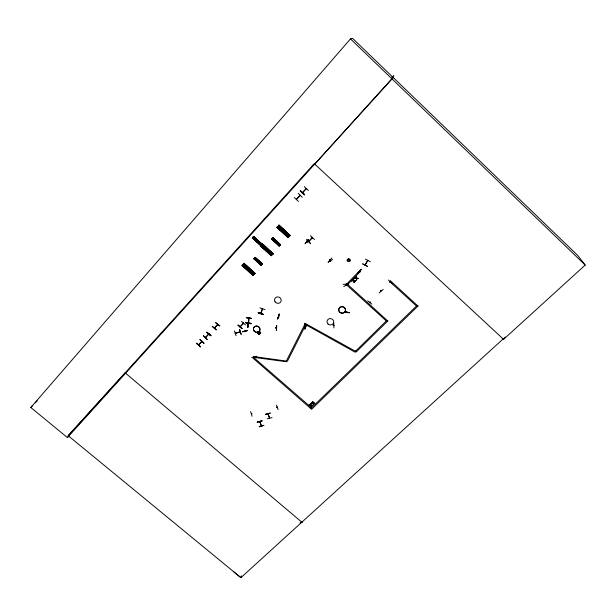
<?xml version="1.0" encoding="UTF-8"?>
<svg xmlns="http://www.w3.org/2000/svg" width="616" height="616" viewBox="0 0 616 616"><rect width="100%" height="100%" fill="white"/><g stroke="black" fill="none" stroke-linecap="round" stroke-linejoin="round"><path stroke-width="0.92" d="M263.817 425.463L259.059 426.773L263.84 425.317M392.369 283.807L388.434 280.034M246.3 317.633L251.559 318.387M390.452 282.051L389.874 282.313L390.275 281.781M390.413 281.912L390.059 282.251M416.485 306.029L389.866 281.743L390.621 280.865M367.767 260.383L365.08 265.111L367.791 260.245M355.494 351.105L356.233 351.944L387.841 320.928M387.102 321.652L346.154 284.492M386.332 320.951L355.471 351.259M247.909 322.368L247.855 327.419L248.125 322.391M247.855 327.419L248.202 322.314M248.633 324.724L248.479 325.109L248.102 324.663M379.133 292.985L383.198 289.366M344.121 312.489L349.572 312.689L344.136 312.381M381.073 290.767L380.734 290.498M380.965 290.96L380.696 290.506M276.753 325.425L276.384 330.461L276.546 325.402M418.018 305.998L311.596 409.278L253.045 358.189L253.854 356.402M253.777 357.349L286.394 361.731L286.532 360.622M371.864 304.119L367.675 300.77M251.005 323.754L245.792 322.707L251.012 323.716M246.285 317.694L251.551 318.464L246.338 317.571M248.772 318.11L248.41 322.853M370.308 302.133L370.062 302.233M369.846 302.287L370.324 302.071M259.729 421.621L259.736 422.16L259.529 421.667M261.569 425.756C260.838 426.272 261.392 425.363 261.577 425.856M345.923 284.269L345.722 285.008L345.73 284.269M260.714 313.521L260.884 312.982M262.231 309.07L262.431 308.655M262.439 309.332L262.608 308.716M393.732 75.229L393.478 77.362L314.722 164.095M370.308 261.731L365.404 259.12M304.92 324.239L355.17 352.221L355.709 351.228M391.892 78.786L392.215 76.538L577.731 255.44L585.2 265.065L503.518 339.393M245.792 322.707L251.074 323.423L245.83 322.615M267.875 413.829L268.276 414.191M361.423 269.469L357.588 273.327M269.569 418.041L269.554 417.61M347.663 284.461L360.26 271.618M359.59 271.186L359.975 271.71L359.698 271.248M358.196 278.409L356.548 278.517L358.196 278.409L356.495 278.085L356.048 276.492L356.087 278.132L354.785 277.778C353.176 278.694 359.097 278.54 354.493 278.07M346.123 284.623L359.475 270.901M359.521 271.425L359.836 271.841M356.91 279.787L356.61 280.095L356.564 278.432M358.189 278.494L356.495 278.085M356.087 278.132L355.748 276.8M235.243 333.264L240.163 331.731M352.314 280.357C350.196 283.468 353.692 277.516 354.154 282.59L354.108 280.927L355.455 281.204C357.003 280.488 351.058 280.449 355.725 280.996L354.108 280.927M240.086 331.924L239.709 332.24L239.824 331.824M354.154 282.59L354.477 282.197M353.576 279.071L354.031 280.665M346.746 311.742L346.716 312.158M346.723 312.358L346.939 311.735M262.555 308.901L260.93 313.644L261.069 313.128M251.336 413.906L251.829 413.536M348.417 283.837L343.751 286.594M276.661 407.438L277.254 407.461M346.877 283.745L387.834 321.075M346.169 285.085L345.668 284.954M345.699 284.939L345.976 285.139M345.93 284.661L345.923 284.43M333.749 322.846L333.934 327.951M333.741 325.186L333.718 325.641L333.248 325.294M333.857 325.24L333.279 325.595L333.741 325.394M343.066 284.346L348.556 284.161M333.364 325.194L333.379 325.448M314.553 403.465L313.259 403.318L314.822 403.21L313.221 402.887L312.774 401.447L312.466 401.84L312.774 401.447M313.652 404.342L313.344 404.735L313.282 403.195M311.565 407.792L253.707 357.511M312.289 405.659L310.995 405.513L312.558 405.405L310.957 405.082L310.51 403.649L310.233 403.919L310.564 405.159L309.055 405.159L310.626 405.474L311.08 406.93L311.388 406.537L311.08 406.93M311.342 402.841C315.677 403.318 310.071 403.488 311.604 402.579L312.82 402.964L311.311 402.956M314.791 403.326L313.221 402.887M310.895 408.447L417.248 305.29M312.528 405.52L310.957 405.082M310.926 405.205L310.51 403.649M310.564 405.159L310.233 403.919M310.626 405.474L309.055 405.159M309.317 404.897L310.587 405.043M201.802 341.403L201.432 341.795L201.94 341.526M205.436 337.46L208.816 333.81M208.639 333.988L208.477 334.503L208.847 334.103M217.771 324.586L217.248 324.771L217.733 324.232M240.232 326.904L240.433 326.303M243.566 323.338L243.235 323.739L243.166 323.338M296.419 199.23L300.161 195.18M302.818 192.231L302.394 192.685L306.26 188.465M306.029 189.089L306.167 188.604M332.648 259.513L327.974 262.2M241.441 575.837L240.91 577.662L233.626 571.748M330.469 261.438L330.215 260.953M331.839 257.942L328.39 262.093M308.77 241.572L312.481 237.668L312.104 238.2M330.291 260.922L330.569 261.361M330.684 261.292L330.422 260.714M330.669 261.253L330.507 260.799M330.184 259.883L329.668 259.636M329.752 259.536L329.899 260.137L330.13 259.767M305.713 325.91L305.182 325.687M305.605 325.633L305.197 326.087L305.236 325.633M253.784 356.564L287.41 361.222L305.983 324.363M305.667 325.679L305.621 326.033M304.874 324.386L305.421 323.385M305.128 325.687L305.613 325.856M259.937 307.877L265.026 309.64M304.951 323.315L304.935 328.474M286.478 360.784L305.043 323.908M278.07 409.548L276.422 405.089M277.215 407.107L276.715 407.6L277.146 407.068M267.228 418.788L272.064 417.61M267.975 413.559L269.431 418.226M258.181 312.982L263.363 314.453L258.196 312.943M261.33 425.818L259.837 421.49M265.565 414.345L270.447 413.028L265.596 414.206M259.775 421.406L261.484 426.026M258.312 312.635L263.371 314.445L258.273 312.728M277.616 318.919L279.387 314.183M252.121 416.247L250.589 411.596M251.952 413.729L251.444 414.044M305.367 326.703L305.113 326.334M304.882 329.09L306.691 324.363L304.858 329.075M362.685 263.91L367.613 266.459L362.709 263.864M314.491 239.485L310.402 235.705M276.353 327.658L276.161 328.043L276.245 327.596M310.672 243.528L306.622 239.686L310.502 243.705M312.481 237.753L312.204 238.007M275.791 327.981L275.883 327.558M312.258 237.537L308.662 241.318M308.809 241.534L309.14 241.295L308.631 241.464M307.138 242.18L306.945 241.711M307.13 242.034L307.307 241.826M306.76 241.703L307.261 242.034M306.76 241.942L306.876 241.557M308.508 239.578L305.051 243.851L308.262 239.47M254.123 356.625L253.961 356.418M254.377 356.556L254.139 356.371M259.128 334.48C264.741 330.692 253.276 330.676 259.128 334.48L257.434 332.994M260.768 313.313L262.354 308.816M247.486 330.592L242.419 331.662L247.517 330.469M245.083 331.239L245.099 331.562M248.579 324.663L248.125 324.817M245.014 331.731L245.122 331.554M244.999 331.115L245.268 331.708M248.217 324.624L248.202 324.878M248.625 322.83L249.095 317.925M241.133 334.319L239.624 329.506M245.561 324.917L241.549 321.452M240.294 331.932L235.35 333.456L235.859 332.994M238.123 325.048L242.065 328.651L238.03 325.186M240.178 326.919L243.651 323.169M243.243 323.7L243.405 323.084M240.355 326.303L240.001 326.834L243.513 323.046M236.113 335.743L234.38 330.931M333.218 325.417L333.787 325.371M308.423 190.498L304.25 186.602M304.581 194.648L300.416 190.76L304.589 194.641M284.068 229.953L282.213 231.924M302.264 197.282L298.152 193.332M302.641 192.677L306.406 188.596M276.499 240.971L275.29 242.242M282.944 228.913L281.089 230.885M275.752 240.279L274.543 241.549M208.37 334.319L208.955 333.934M208.793 334.195L205.629 337.499M217.633 324.393L214.306 327.966L214.661 327.489M214.738 327.82L214.46 328.128L217.848 324.463M275.082 239.662L273.874 240.941M281.912 228.028L280.088 229.96M274.336 238.977L273.127 240.248M273.835 238.515L272.626 239.786M280.811 226.942L278.956 228.921M296.565 199.368L300.215 195.488M272.726 238.215L280.111 245.014L280.519 244.583L279.14 246.023L272.095 238.862L279.533 245.607L279.117 246.046L271.741 239.254L273.142 237.776M280.057 226.241L278.209 228.22M267.182 248.325L265.396 250.219M243.536 323.4L243.074 323.508M271.856 239.124L273.104 237.791L280.372 244.729M258.512 260.491L257.334 261.738M300.369 190.829L304.504 194.748M216.401 329.706L212.397 326.234M266.097 247.255L264.272 249.187M257.773 259.813L256.587 261.053M288.334 237.291L277.231 227.027L288.588 237.029L277.516 226.719L276.869 227.412L287.988 237.66L290.121 235.42L279.017 225.133L277.031 227.227L288.126 237.499M257.111 259.213L255.925 260.452M265.096 246.338L263.278 248.279M210.772 335.782L206.86 332.193L210.849 335.666M217.871 324.355L217.51 324.878M294.286 197.544L298.429 201.424M214.522 328.089L214.853 327.596M256.364 258.528L255.186 259.775M214.638 327.473L214.299 327.889M203.896 343.135L199.938 339.639L203.935 343.066M208.339 334.38L208.701 333.849M215.7 322.707L219.889 326.003L215.739 322.661M255.863 258.073L254.685 259.321M263.971 245.314L262.154 247.247M205.752 337.16L205.721 337.445M205.636 337.637L205.967 337.137M249.11 267.96L247.332 269.854M200.554 346.716C188.311 336.09 208.47 354.308 196.65 343.181M254.785 257.765L255.193 257.334L262.516 264.041L262.1 264.48L254.77 257.781L255.124 257.396L262.524 264.033M263.194 244.668L261.407 246.562M201.648 341.788L202.048 341.349M201.909 341.226L198.691 345.068L199.084 344.529M261.392 265.219L254.223 258.35L261.546 265.057L261.145 265.481L253.8 258.805L255.14 257.365M248.002 266.951L246.223 268.846M198.645 344.652L198.868 344.413M203.519 335.782L207.261 339.539L203.496 335.82M247.008 266.05L245.23 267.945M245.892 265.034L244.113 266.936M245.122 264.41L243.374 266.258M244.036 263.348L254.955 273.404M257.026 239.562L255.84 240.833M255.07 240.171L256.279 238.869M254.4 239.562L255.632 238.23M254.862 237.568L253.669 238.839M253.145 238.415L254.377 237.083M198.983 344.775L198.537 344.906L201.763 341.441M252.275 237.853L259.667 244.637L260.083 244.19L252.699 237.391L252.29 237.838L259.698 244.606M238.053 325.163L242.065 328.651M503.572 339.339L314.26 163.663L68.268 435.774L240.91 577.662L503.141 338.946L503.572 339.339L505.266 337.021M392.207 76.584L352.552 38.338L350.489 38.893L30.8 407.499L67.406 437.56L68.615 436.059M261.13 265.496L262.447 264.087L255.001 257.534M253.985 258.605L261.315 265.296L254.154 258.42M253.615 274.805L242.565 264.911L242.042 265.488L253.007 275.452L253.63 274.798L242.55 264.942M244.105 263.301L243.482 263.971L254.454 273.943L255.07 273.288M279.225 245.915L272.149 238.823M271.279 255.686L260.075 245.776L262.185 243.536L273.188 253.715L271.263 255.717L271.741 255.216L260.714 245.091L260.237 245.591L271.34 255.648M273.111 253.784L262.077 243.636L261.546 244.221L272.588 254.346L273.219 253.677M288.604 237.006L288.134 237.476L277.146 227.119M289.466 236.113L290.113 235.435M260.645 243.597L253.253 236.806L260.676 243.566L261.069 243.151L253.677 236.351L252.398 237.722L259.783 244.506L261.069 243.143M260.884 243.351L253.63 236.39L260.907 243.32M260.714 245.091L271.718 255.255L260.606 245.191M289.512 236.067L278.37 225.826L279.017 225.133M252.391 237.722L260.021 244.252M216.17 329.991L212.181 326.495M304.35 194.91L300.192 191.014M242.18 265.334L244.005 263.394L254.97 273.389L253.161 275.275L242.319 265.196M242.065 265.465L253.022 275.437M242.311 265.203L253.268 275.175M242.411 265.096L253.369 275.067M243.505 263.948L254.485 273.904M243.62 263.81L254.585 273.789M260.452 245.376L271.464 255.517M277.369 226.865L288.504 237.098M278.532 225.649L289.713 235.851M278.748 225.418L289.851 235.705M253.815 258.789L254.215 258.366M271.756 239.239L272.156 238.808M272.719 254.192L261.723 244.013M253.268 236.79L253.669 236.359M67.406 437.56L391.892 78.771M68.122 435.658L125.156 372.849L302.233 522.545M206.784 332.309L210.957 335.581M259.036 243.813L260.245 242.519M203.858 343.189L200.054 339.547M260.591 243.628L260.221 244.021M278.478 245.23L279.71 243.928M287.01 236.436L288.873 234.473M260.499 264.68L261.7 263.409M270.162 254.67L271.979 252.737M252.067 274.243L253.846 272.357M279.98 244.975L279.672 245.438M261.985 264.441L261.677 264.888M30.8 407.499L32.725 405.505M35.297 402.849L37.222 400.854M355.732 276.884L356.033 276.569L356.479 278.17M261.554 244.213L272.588 254.346M243.836 263.594L254.816 273.558L243.659 263.771M357.388 273.127L361.215 269.269M206.822 332.263L210.826 335.712M279.525 245.622L271.972 239M272.819 254.1L261.785 243.967M248.518 325.079L248.117 325.04M275.752 327.774L276.176 327.766M280.534 244.56L273.08 237.822M254.724 273.65L243.659 263.764M278.571 316.501L279.125 316.716L278.594 316.755M300.054 522.915L301.832 522.206M261.977 420.897L257.234 422.26M239.647 329.514L241.156 334.388M247.532 330.492L242.504 331.87M251.751 357.519L256.718 356.271M276.161 328.02L275.737 327.943M304.997 324.055L305.936 324.509M305.374 323.531L355.686 351.382M359.459 271.025L360.245 271.741M254.932 257.611L262.285 264.287M254.885 257.642L262.216 264.349M253.946 258.643L261.307 265.304M390.621 280.988L418.025 306.137M253.369 236.675L260.768 243.466M252.506 237.599L259.929 244.352M272.826 238.107L280.134 244.983M271.856 239.116L279.294 245.861M350.489 38.893L585.2 265.065M268.129 413.76L269.7 418.156M313.259 403.318L313.621 404.466M312.489 401.717L312.82 402.964M311.026 405.397L311.357 406.66M312.743 401.563L313.19 403.003M310.656 405.351L311.111 406.806M312.913 403.157L313.344 404.735M354.092 281.012L354.462 282.282M353.291 279.294L353.638 280.627M356.171 278.394L356.61 280.095M346.916 311.904L346.931 312.374M255.671 239.74C256.248 241.264 256.818 238.638 255.671 239.74M257.172 260.66C257.742 262.162 258.312 259.582 257.172 260.66M275.129 241.149C275.683 242.665 276.322 240.063 275.129 241.149M258.281 332.394L258.605 333.633L259.89 333.395L259.567 332.155L258.281 332.394M347.909 259.575L348.202 260.907L349.565 260.637L349.28 259.305L347.909 259.575M262.016 420.82L257.142 422.075L262.031 420.836M279.171 314.106L277.654 318.949L279.171 314.106M278.925 225.194L289.974 235.566L278.902 225.24M261.939 243.797L272.957 253.961L261.923 243.82M348.61 258.412C342.858 262.909 354.947 262.031 348.61 258.427M275.09 301.794A3.357 3.172 24.4 0 0 280.842 301.686A3.357 3.172 24.4 0 0 277.662 296.927A3.357 3.172 24.4 0 0 275.09 301.794M253.969 330.784A3.319 3.088 25 0 0 259.629 330.707A3.319 3.088 25 0 0 256.456 326.056A3.319 3.088 25 0 0 253.969 330.784A3.311 3.08 25 0 0 259.621 330.707A3.311 3.08 25 0 0 256.456 326.064A3.311 3.08 25 0 0 253.969 330.784M328.089 324.055A3.365 3.172 12.6 0 0 333.633 322.545A3.365 3.172 12.6 0 0 329.36 318.711A3.365 3.172 12.6 0 0 328.089 324.055M339.801 312.25A3.403 3.226 10.2 0 0 345.422 310.703A3.403 3.226 10.2 0 0 341.118 306.814A3.403 3.226 10.2 0 0 339.801 312.25A3.388 3.211 10.2 0 0 345.407 310.71A3.388 3.211 10.2 0 0 341.118 306.837A3.388 3.211 10.2 0 0 339.809 312.243"/></g></svg>
